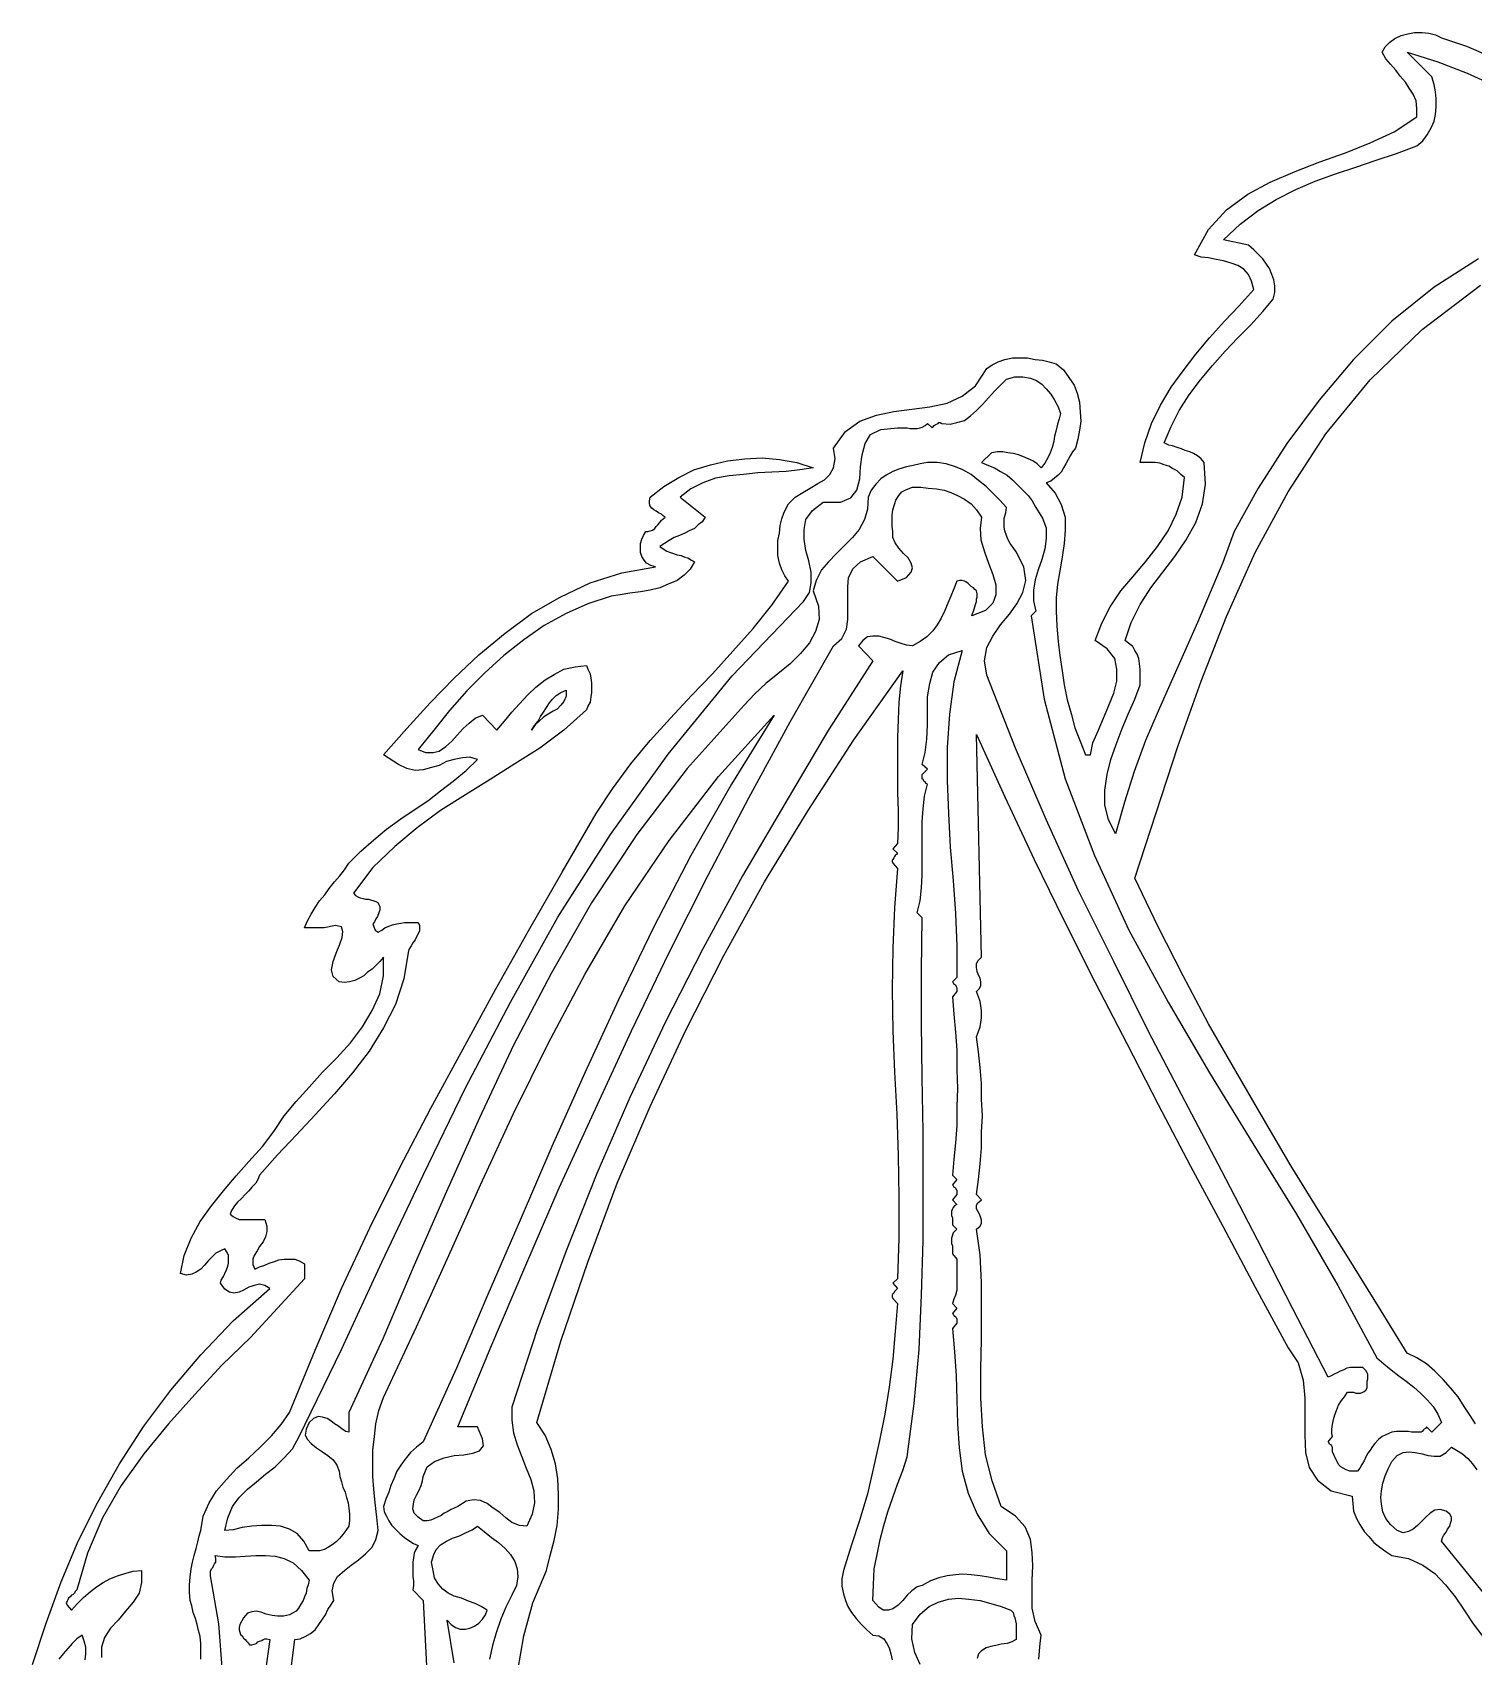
# Model space of a CAD drawing. Extents: x 0.03 to 4.81, y 0.03 to 9.13.
# Drawn here: x 0.276 to 2.194, y 6.879 to 9.039 of the extents above; entities that cross this region are included whole.
import ezdxf

# ---------------------------------------------------------------- set-up
doc = ezdxf.new("R2010")
doc.units = 0
doc.layers.add('1', color=7, linetype='Continuous')

msp = doc.modelspace()

# ---------------------------------------------------------------- linework, layer by layer
for points in [[(0.5, 6.875), (0.5, 6.881), (0.5, 6.888), (0.5, 6.896), (0.499, 6.905), (0.497, 6.913), (0.495, 6.921), (0.493, 6.929), (0.49, 6.937), (0.488, 6.946), (0.486, 6.953), (0.485, 6.964), (0.485, 6.974), (0.486, 6.984), (0.487, 6.995), (0.489, 7.004), (0.491, 7.013), (0.494, 7.022), (0.496, 7.031), (0.498, 7.039), (0.5, 7.046), (0.503, 7.065), (0.511, 7.083), (0.521, 7.099), (0.534, 7.114), (0.548, 7.129), (0.564, 7.143), (0.579, 7.157), (0.594, 7.172), (0.607, 7.187), (0.618, 7.203), (0.652, 7.286), (0.687, 7.368), (0.725, 7.449), (0.765, 7.529), (0.806, 7.608), (0.849, 7.687), (0.892, 7.766), (0.936, 7.844), (0.981, 7.922), (1.026, 8), (1.048, 8.033), (1.072, 8.066), (1.098, 8.097), (1.125, 8.127), (1.153, 8.157), (1.181, 8.186), (1.208, 8.216), (1.235, 8.246), (1.26, 8.277), (1.282, 8.309), (1.277, 8.316), (1.273, 8.324), (1.27, 8.333), (1.268, 8.343), (1.268, 8.353), (1.268, 8.363), (1.27, 8.373), (1.271, 8.383), (1.273, 8.392), (1.276, 8.401), (1.282, 8.412), (1.291, 8.421), (1.301, 8.427), (1.311, 8.433), (1.321, 8.439), (1.33, 8.444), (1.337, 8.451), (1.342, 8.46), (1.344, 8.472), (1.342, 8.486), (1.358, 8.508), (1.377, 8.522), (1.399, 8.53), (1.422, 8.535), (1.446, 8.538), (1.47, 8.541), (1.493, 8.546), (1.513, 8.555), (1.531, 8.569), (1.546, 8.592), (1.553, 8.597), (1.561, 8.601), (1.57, 8.604), (1.58, 8.606), (1.59, 8.606), (1.6, 8.606), (1.61, 8.604), (1.62, 8.603), (1.629, 8.601), (1.638, 8.598), (1.648, 8.59), (1.655, 8.58), (1.662, 8.57), (1.666, 8.559), (1.669, 8.547), (1.67, 8.534), (1.671, 8.522), (1.669, 8.51), (1.667, 8.498), (1.664, 8.486), (1.66, 8.481), (1.657, 8.476), (1.654, 8.471), (1.651, 8.465), (1.648, 8.46), (1.645, 8.454), (1.641, 8.45), (1.636, 8.446), (1.631, 8.442), (1.625, 8.44), (1.637, 8.426), (1.645, 8.411), (1.65, 8.394), (1.65, 8.377), (1.649, 8.359), (1.646, 8.341), (1.643, 8.323), (1.64, 8.305), (1.638, 8.287), (1.638, 8.269), (1.639, 8.249), (1.641, 8.229), (1.643, 8.21), (1.646, 8.19), (1.649, 8.171), (1.653, 8.151), (1.658, 8.133), (1.663, 8.114), (1.67, 8.096), (1.677, 8.078), (1.684, 8.078), (1.687, 8.094), (1.694, 8.11), (1.701, 8.127), (1.708, 8.143), (1.715, 8.16), (1.719, 8.176), (1.719, 8.192), (1.716, 8.206), (1.706, 8.219), (1.69, 8.23), (1.699, 8.253), (1.71, 8.275), (1.724, 8.296), (1.74, 8.315), (1.757, 8.335), (1.773, 8.355), (1.787, 8.376), (1.798, 8.398), (1.806, 8.421), (1.809, 8.447), (1.804, 8.451), (1.799, 8.456), (1.793, 8.459), (1.788, 8.462), (1.782, 8.464), (1.776, 8.466), (1.77, 8.467), (1.763, 8.467), (1.756, 8.467), (1.75, 8.467), (1.756, 8.493), (1.765, 8.519), (1.777, 8.543), (1.791, 8.567), (1.807, 8.589), (1.824, 8.611), (1.842, 8.633), (1.862, 8.655), (1.881, 8.675), (1.901, 8.697), (1.898, 8.708), (1.894, 8.717), (1.888, 8.724), (1.88, 8.729), (1.871, 8.732), (1.861, 8.735), (1.851, 8.737), (1.841, 8.739), (1.831, 8.74), (1.822, 8.743), (1.841, 8.777), (1.865, 8.803), (1.893, 8.824), (1.923, 8.84), (1.956, 8.854), (1.989, 8.867), (2.023, 8.879), (2.056, 8.892), (2.088, 8.907), (2.118, 8.927), (2.118, 8.938), (2.117, 8.948), (2.113, 8.957), (2.108, 8.965), (2.103, 8.973), (2.096, 8.981), (2.09, 8.989), (2.083, 8.997), (2.077, 9.004), (2.072, 9.013), (2.076, 9.02), (2.082, 9.026), (2.089, 9.031), (2.097, 9.035), (2.106, 9.037), (2.115, 9.039), (2.125, 9.039), (2.134, 9.038), (2.143, 9.036), (2.151, 9.032), (2.184, 9.021), (2.216, 9.007)], [(0.276, 6.868), (0.294, 6.923), (0.314, 6.978), (0.337, 7.032), (0.363, 7.084), (0.392, 7.135), (0.424, 7.185), (0.46, 7.233), (0.5, 7.28), (0.543, 7.325), (0.592, 7.368), (0.585, 7.372), (0.578, 7.374), (0.571, 7.372), (0.564, 7.37), (0.557, 7.366), (0.551, 7.363), (0.544, 7.362), (0.538, 7.363), (0.532, 7.367), (0.526, 7.375), (0.527, 7.379), (0.53, 7.384), (0.532, 7.388), (0.534, 7.393), (0.536, 7.398), (0.537, 7.402), (0.537, 7.407), (0.537, 7.412), (0.535, 7.416), (0.532, 7.421), (0.526, 7.418), (0.52, 7.415), (0.515, 7.41), (0.51, 7.405), (0.505, 7.399), (0.5, 7.394), (0.494, 7.39), (0.488, 7.387), (0.481, 7.386), (0.473, 7.388), (0.478, 7.412), (0.487, 7.435), (0.499, 7.457), (0.514, 7.478), (0.53, 7.498), (0.547, 7.518), (0.564, 7.537), (0.582, 7.557), (0.597, 7.577), (0.611, 7.598), (0.627, 7.617), (0.644, 7.636), (0.662, 7.656), (0.681, 7.675), (0.699, 7.695), (0.715, 7.716), (0.728, 7.738), (0.738, 7.76), (0.743, 7.784), (0.743, 7.809), (0.738, 7.803), (0.733, 7.798), (0.728, 7.793), (0.722, 7.789), (0.717, 7.784), (0.711, 7.781), (0.705, 7.778), (0.698, 7.776), (0.691, 7.775), (0.684, 7.776), (0.676, 7.783), (0.674, 7.792), (0.676, 7.803), (0.68, 7.814), (0.685, 7.826), (0.688, 7.835), (0.689, 7.843), (0.687, 7.849), (0.679, 7.851), (0.664, 7.848), (0.638, 7.848), (0.642, 7.857), (0.647, 7.866), (0.652, 7.875), (0.658, 7.884), (0.665, 7.892), (0.671, 7.9), (0.678, 7.909), (0.685, 7.917), (0.691, 7.925), (0.697, 7.934), (0.713, 7.95), (0.73, 7.965), (0.747, 7.979), (0.766, 7.993), (0.784, 8.005), (0.802, 8.017), (0.819, 8.03), (0.836, 8.043), (0.853, 8.057), (0.868, 8.072), (0.858, 8.075), (0.848, 8.074), (0.837, 8.072), (0.827, 8.069), (0.817, 8.064), (0.807, 8.061), (0.796, 8.058), (0.785, 8.057), (0.774, 8.06), (0.763, 8.065), (0.743, 8.078), (0.774, 8.113), (0.805, 8.147), (0.837, 8.18), (0.87, 8.211), (0.905, 8.24), (0.94, 8.266), (0.978, 8.288), (1.018, 8.307), (1.06, 8.32), (1.105, 8.328), (1.099, 8.33), (1.093, 8.333), (1.09, 8.337), (1.087, 8.342), (1.085, 8.347), (1.085, 8.353), (1.085, 8.359), (1.087, 8.365), (1.089, 8.37), (1.092, 8.375), (1.095, 8.375), (1.098, 8.376), (1.101, 8.377), (1.104, 8.379), (1.106, 8.382), (1.108, 8.384), (1.111, 8.387), (1.113, 8.39), (1.115, 8.392), (1.118, 8.394), (1.115, 8.396), (1.113, 8.398), (1.109, 8.4), (1.106, 8.402), (1.103, 8.404), (1.1, 8.406), (1.098, 8.409), (1.097, 8.412), (1.097, 8.416), (1.098, 8.421), (1.116, 8.435), (1.136, 8.447), (1.156, 8.457), (1.178, 8.464), (1.201, 8.469), (1.224, 8.472), (1.247, 8.473), (1.27, 8.471), (1.293, 8.467), (1.315, 8.46), (1.297, 8.457), (1.279, 8.455), (1.26, 8.454), (1.241, 8.453), (1.222, 8.451), (1.203, 8.449), (1.185, 8.446), (1.168, 8.44), (1.152, 8.432), (1.138, 8.421), (1.171, 8.394), (1.167, 8.388), (1.162, 8.384), (1.157, 8.379), (1.15, 8.376), (1.144, 8.373), (1.137, 8.37), (1.13, 8.367), (1.123, 8.363), (1.117, 8.359), (1.111, 8.355), (1.115, 8.352), (1.12, 8.349), (1.125, 8.347), (1.129, 8.346), (1.134, 8.344), (1.139, 8.343), (1.144, 8.341), (1.148, 8.34), (1.153, 8.337), (1.157, 8.335), (1.151, 8.325), (1.143, 8.317), (1.134, 8.31), (1.122, 8.305), (1.111, 8.3), (1.098, 8.297), (1.085, 8.295), (1.071, 8.293), (1.058, 8.291), (1.046, 8.289), (1.015, 8.279), (0.986, 8.266), (0.957, 8.25), (0.93, 8.231), (0.903, 8.21), (0.878, 8.187), (0.854, 8.163), (0.831, 8.137), (0.81, 8.111), (0.789, 8.085), (0.799, 8.081), (0.809, 8.081), (0.817, 8.083), (0.826, 8.089), (0.834, 8.096), (0.841, 8.104), (0.849, 8.113), (0.857, 8.12), (0.865, 8.127), (0.875, 8.131), (0.894, 8.111), (0.904, 8.123), (0.914, 8.135), (0.924, 8.146), (0.935, 8.158), (0.946, 8.168), (0.958, 8.178), (0.97, 8.185), (0.983, 8.192), (0.998, 8.195), (1.013, 8.197), (1.015, 8.192), (1.018, 8.186), (1.019, 8.18), (1.02, 8.174), (1.02, 8.167), (1.02, 8.161), (1.019, 8.155), (1.018, 8.148), (1.015, 8.143), (1.013, 8.138), (0.983, 8.111), (0.951, 8.087), (0.918, 8.066), (0.885, 8.045), (0.852, 8.025), (0.819, 8.004), (0.788, 7.981), (0.758, 7.956), (0.729, 7.928), (0.703, 7.894), (0.706, 7.891), (0.709, 7.889), (0.712, 7.888), (0.716, 7.887), (0.719, 7.886), (0.723, 7.886), (0.726, 7.885), (0.73, 7.884), (0.733, 7.883), (0.736, 7.881), (0.738, 7.876), (0.738, 7.872), (0.737, 7.868), (0.735, 7.863), (0.733, 7.86), (0.731, 7.856), (0.729, 7.853), (0.73, 7.849), (0.732, 7.845), (0.736, 7.842), (0.741, 7.845), (0.745, 7.848), (0.75, 7.85), (0.755, 7.852), (0.761, 7.853), (0.766, 7.854), (0.771, 7.855), (0.777, 7.855), (0.783, 7.855), (0.789, 7.855), (0.791, 7.851), (0.791, 7.848), (0.791, 7.844), (0.789, 7.84), (0.787, 7.836), (0.785, 7.832), (0.782, 7.828), (0.78, 7.824), (0.777, 7.819), (0.776, 7.815), (0.77, 7.78), (0.759, 7.746), (0.743, 7.715), (0.724, 7.684), (0.702, 7.655), (0.678, 7.627), (0.652, 7.599), (0.627, 7.572), (0.602, 7.546), (0.578, 7.519), (0.576, 7.513), (0.573, 7.508), (0.568, 7.503), (0.564, 7.498), (0.559, 7.493), (0.554, 7.488), (0.549, 7.483), (0.545, 7.478), (0.541, 7.472), (0.539, 7.467), (0.543, 7.464), (0.546, 7.462), (0.551, 7.46), (0.555, 7.46), (0.56, 7.46), (0.565, 7.46), (0.571, 7.46), (0.576, 7.46), (0.581, 7.46), (0.585, 7.46), (0.588, 7.451), (0.588, 7.444), (0.586, 7.437), (0.583, 7.43), (0.578, 7.424), (0.575, 7.418), (0.571, 7.412), (0.569, 7.407), (0.569, 7.4), (0.572, 7.394), (0.578, 7.397), (0.585, 7.399), (0.591, 7.402), (0.598, 7.404), (0.604, 7.406), (0.611, 7.407), (0.618, 7.407), (0.625, 7.407), (0.631, 7.405), (0.638, 7.401), (0.638, 7.381), (0.602, 7.342), (0.566, 7.303), (0.528, 7.266), (0.492, 7.227), (0.457, 7.188), (0.424, 7.148), (0.394, 7.106), (0.369, 7.063), (0.349, 7.016), (0.335, 6.967), (0.333, 6.965), (0.332, 6.963), (0.33, 6.961), (0.328, 6.96), (0.326, 6.958), (0.324, 6.956), (0.323, 6.954), (0.322, 6.952), (0.321, 6.95), (0.322, 6.947), (0.328, 6.94), (0.336, 6.949), (0.344, 6.957), (0.353, 6.965), (0.361, 6.971), (0.37, 6.977), (0.379, 6.982), (0.389, 6.986), (0.399, 6.989), (0.41, 6.992), (0.421, 6.993), (0.421, 6.977), (0.418, 6.963), (0.41, 6.951), (0.4, 6.939), (0.39, 6.927), (0.38, 6.916), (0.372, 6.904), (0.368, 6.891), (0.368, 6.877)], [(0.346, 6.874), (0.347, 6.882), (0.347, 6.891), (0.345, 6.899), (0.342, 6.907), (0.335, 6.902), (0.329, 6.896), (0.323, 6.889), (0.317, 6.882), (0.311, 6.875)]]:
    msp.add_lwpolyline(points)
at = {"layer": '1'}
for points in [[(2.2, 8.738), (2.141, 8.7), (2.085, 8.655), (2.034, 8.604), (1.988, 8.55), (1.945, 8.492), (1.907, 8.433), (1.875, 8.375), (1.86, 8.334), (1.843, 8.294), (1.826, 8.254), (1.809, 8.215), (1.791, 8.175), (1.774, 8.136), (1.757, 8.097), (1.742, 8.056), (1.729, 8.015), (1.717, 7.973), (1.708, 7.992), (1.703, 8.011), (1.703, 8.031), (1.706, 8.052), (1.711, 8.072), (1.718, 8.092), (1.726, 8.113), (1.734, 8.132), (1.743, 8.152), (1.75, 8.171), (1.75, 8.178), (1.75, 8.185), (1.75, 8.192), (1.749, 8.199), (1.748, 8.206), (1.746, 8.212), (1.743, 8.217), (1.74, 8.222), (1.735, 8.226), (1.73, 8.23), (1.738, 8.254), (1.75, 8.278), (1.764, 8.3), (1.78, 8.321), (1.796, 8.342), (1.811, 8.364), (1.824, 8.387), (1.833, 8.412), (1.837, 8.438), (1.835, 8.467), (1.831, 8.472), (1.826, 8.476), (1.821, 8.479), (1.816, 8.481), (1.81, 8.483), (1.805, 8.485), (1.799, 8.487), (1.793, 8.489), (1.788, 8.49), (1.782, 8.493), (1.791, 8.515), (1.802, 8.536), (1.815, 8.557), (1.83, 8.577), (1.846, 8.596), (1.863, 8.615), (1.88, 8.633), (1.897, 8.65), (1.913, 8.668), (1.927, 8.684), (1.929, 8.693), (1.929, 8.702), (1.928, 8.71), (1.925, 8.717), (1.922, 8.725), (1.918, 8.731), (1.913, 8.738), (1.907, 8.744), (1.901, 8.75), (1.894, 8.756), (1.861, 8.763), (1.883, 8.784), (1.907, 8.802), (1.931, 8.817), (1.957, 8.83), (1.983, 8.841), (2.01, 8.851), (2.037, 8.86), (2.064, 8.869), (2.091, 8.878), (2.118, 8.888), (2.126, 8.895), (2.132, 8.903), (2.137, 8.912), (2.141, 8.921), (2.143, 8.93), (2.144, 8.94), (2.144, 8.951), (2.143, 8.96), (2.141, 8.97), (2.138, 8.98), (2.105, 9.013), (2.146, 9), (2.185, 8.985), (2.224, 8.967)], [(2.196, 7.188), (2.189, 7.199), (2.181, 7.211), (2.173, 7.224), (2.163, 7.236), (2.153, 7.247), (2.142, 7.258), (2.131, 7.268), (2.118, 7.276), (2.105, 7.282), (2.067, 7.344), (2.028, 7.407), (1.989, 7.469), (1.951, 7.531), (1.914, 7.594), (1.877, 7.657), (1.841, 7.72), (1.807, 7.784), (1.774, 7.849), (1.743, 7.914), (1.771, 8.001), (1.8, 8.089), (1.831, 8.176), (1.865, 8.262), (1.903, 8.347), (1.947, 8.428), (1.997, 8.505), (2.056, 8.577), (2.125, 8.644), (2.203, 8.703)], [(1.644, 8.532), (1.642, 8.525), (1.64, 8.518), (1.638, 8.51), (1.636, 8.502), (1.635, 8.495), (1.633, 8.487), (1.63, 8.48), (1.627, 8.473), (1.623, 8.466), (1.618, 8.46), (1.613, 8.465), (1.607, 8.469), (1.601, 8.472), (1.594, 8.475), (1.588, 8.477), (1.581, 8.479), (1.574, 8.48), (1.567, 8.481), (1.56, 8.481), (1.552, 8.48), (1.539, 8.467), (1.548, 8.463), (1.556, 8.46), (1.564, 8.455), (1.573, 8.45), (1.58, 8.444), (1.587, 8.437), (1.594, 8.43), (1.601, 8.423), (1.606, 8.416), (1.611, 8.407), (1.62, 8.393), (1.625, 8.38), (1.625, 8.366), (1.623, 8.352), (1.619, 8.338), (1.614, 8.324), (1.61, 8.311), (1.608, 8.297), (1.608, 8.283), (1.611, 8.269), (1.605, 8.263), (1.622, 8.152), (1.65, 8.046), (1.689, 7.944), (1.735, 7.845), (1.787, 7.749), (1.842, 7.655), (1.9, 7.561), (1.958, 7.467), (2.013, 7.372), (2.065, 7.276), (2.074, 7.268), (2.084, 7.26), (2.094, 7.252), (2.104, 7.245), (2.114, 7.237), (2.123, 7.229), (2.132, 7.22), (2.14, 7.211), (2.146, 7.201), (2.151, 7.19), (2.138, 7.177), (2.131, 7.184), (2.13, 7.182), (2.128, 7.181), (2.127, 7.18), (2.125, 7.178), (2.124, 7.177), (2.122, 7.177), (2.12, 7.177), (2.118, 7.177), (2.115, 7.177), (2.111, 7.177), (2.107, 7.178), (2.101, 7.178), (2.096, 7.178), (2.091, 7.178), (2.085, 7.177), (2.081, 7.175), (2.076, 7.173), (2.072, 7.171), (2.067, 7.167), (2.062, 7.162), (2.059, 7.158), (2.056, 7.153), (2.053, 7.149), (2.05, 7.144), (2.048, 7.139), (2.045, 7.134), (2.042, 7.129), (2.039, 7.125), (2.034, 7.125), (2.029, 7.125), (2.024, 7.127), (2.02, 7.129), (2.017, 7.131), (2.014, 7.134), (2.012, 7.138), (2.01, 7.142), (2.008, 7.146), (2.006, 7.151), (2.006, 7.153), (2.006, 7.155), (2.006, 7.157), (2.005, 7.158), (2.004, 7.16), (2.002, 7.161), (2.001, 7.163), (2, 7.164), (2.006, 7.171), (2.005, 7.175), (2.005, 7.181), (2.006, 7.187), (2.007, 7.194), (2.009, 7.2), (2.011, 7.206), (2.014, 7.213), (2.018, 7.219), (2.022, 7.224), (2.026, 7.23), (2.029, 7.23), (2.032, 7.23), (2.034, 7.23), (2.037, 7.229), (2.041, 7.229), (2.043, 7.229), (2.046, 7.23), (2.048, 7.231), (2.05, 7.233), (2.052, 7.236), (2.052, 7.239), (2.052, 7.242), (2.052, 7.245), (2.053, 7.248), (2.053, 7.251), (2.053, 7.254), (2.052, 7.256), (2.05, 7.259), (2.048, 7.261), (2.046, 7.263), (2.04, 7.263), (2.035, 7.263), (2.03, 7.263), (2.025, 7.262), (2.021, 7.26), (2.016, 7.258), (2.012, 7.256), (2.008, 7.254), (2.004, 7.252), (2, 7.25), (1.953, 7.341), (1.906, 7.433), (1.858, 7.525), (1.81, 7.617), (1.761, 7.71), (1.715, 7.803), (1.668, 7.897), (1.625, 7.992), (1.584, 8.087), (1.546, 8.184), (1.543, 8.203), (1.546, 8.221), (1.554, 8.236), (1.564, 8.251), (1.576, 8.265), (1.586, 8.279), (1.594, 8.294), (1.598, 8.31), (1.595, 8.328), (1.585, 8.348), (1.581, 8.354), (1.577, 8.359), (1.574, 8.365), (1.572, 8.37), (1.57, 8.376), (1.569, 8.381), (1.569, 8.387), (1.569, 8.393), (1.571, 8.4), (1.572, 8.407), (1.563, 8.417), (1.554, 8.426), (1.545, 8.435), (1.535, 8.443), (1.525, 8.451), (1.514, 8.457), (1.504, 8.461), (1.492, 8.465), (1.48, 8.467), (1.467, 8.467), (1.457, 8.465), (1.448, 8.463), (1.439, 8.461), (1.429, 8.458), (1.421, 8.455), (1.412, 8.45), (1.405, 8.445), (1.398, 8.438), (1.392, 8.43), (1.388, 8.421), (1.387, 8.405), (1.383, 8.391), (1.376, 8.378), (1.367, 8.367), (1.356, 8.356), (1.346, 8.346), (1.335, 8.335), (1.326, 8.324), (1.319, 8.31), (1.315, 8.296), (1.322, 8.276), (1.323, 8.258), (1.318, 8.242), (1.31, 8.227), (1.298, 8.213), (1.284, 8.199), (1.268, 8.186), (1.252, 8.173), (1.237, 8.159), (1.223, 8.144), (1.147, 8.06), (1.08, 7.972), (1.02, 7.881), (0.966, 7.787), (0.916, 7.692), (0.871, 7.595), (0.827, 7.497), (0.784, 7.399), (0.742, 7.301), (0.697, 7.203), (0.697, 7.177), (0.693, 7.178), (0.688, 7.181), (0.683, 7.185), (0.678, 7.188), (0.673, 7.192), (0.668, 7.195), (0.662, 7.197), (0.656, 7.198), (0.65, 7.195), (0.644, 7.19), (0.64, 7.181), (0.639, 7.173), (0.642, 7.167), (0.647, 7.162), (0.654, 7.156), (0.662, 7.151), (0.669, 7.146), (0.676, 7.14), (0.681, 7.133), (0.684, 7.125), (0.685, 7.118), (0.687, 7.111), (0.689, 7.104), (0.692, 7.097), (0.694, 7.09), (0.696, 7.083), (0.697, 7.076), (0.698, 7.068), (0.698, 7.06), (0.697, 7.052), (0.693, 7.046), (0.689, 7.041), (0.685, 7.036), (0.68, 7.031), (0.675, 7.027), (0.67, 7.024), (0.664, 7.021), (0.658, 7.019), (0.652, 7.019), (0.644, 7.019), (0.637, 7.032), (0.628, 7.042), (0.618, 7.048), (0.606, 7.052), (0.594, 7.053), (0.581, 7.053), (0.568, 7.052), (0.555, 7.05), (0.543, 7.047), (0.532, 7.046), (0.536, 7.063), (0.542, 7.078), (0.551, 7.09), (0.562, 7.101), (0.574, 7.111), (0.586, 7.121), (0.599, 7.131), (0.611, 7.143), (0.622, 7.155), (0.631, 7.171), (0.687, 7.287), (0.741, 7.403), (0.796, 7.519), (0.852, 7.635), (0.912, 7.749), (0.975, 7.862), (1.045, 7.972), (1.122, 8.079), (1.207, 8.183), (1.302, 8.282), (1.31, 8.294), (1.312, 8.307), (1.312, 8.321), (1.309, 8.336), (1.305, 8.35), (1.303, 8.365), (1.303, 8.378), (1.305, 8.391), (1.314, 8.403), (1.328, 8.414), (1.351, 8.414), (1.365, 8.42), (1.373, 8.43), (1.377, 8.445), (1.378, 8.461), (1.38, 8.477), (1.384, 8.492), (1.391, 8.504), (1.405, 8.511), (1.427, 8.513), (1.431, 8.513), (1.435, 8.513), (1.44, 8.513), (1.444, 8.512), (1.449, 8.512), (1.453, 8.512), (1.457, 8.513), (1.46, 8.514), (1.464, 8.516), (1.467, 8.519), (1.473, 8.513), (1.474, 8.514), (1.476, 8.516), (1.477, 8.517), (1.479, 8.518), (1.481, 8.519), (1.482, 8.52), (1.484, 8.52), (1.486, 8.519), (1.497, 8.518), (1.506, 8.52), (1.516, 8.523), (1.524, 8.529), (1.532, 8.536), (1.54, 8.544), (1.548, 8.553), (1.556, 8.562), (1.564, 8.57), (1.572, 8.578), (1.583, 8.581), (1.594, 8.581), (1.604, 8.579), (1.612, 8.576), (1.619, 8.571), (1.625, 8.565), (1.631, 8.558), (1.636, 8.55), (1.641, 8.541), (1.644, 8.532)], [(1.539, 8.394), (1.537, 8.379), (1.538, 8.364), (1.543, 8.348), (1.548, 8.333), (1.554, 8.318), (1.558, 8.304), (1.558, 8.291), (1.554, 8.28), (1.544, 8.27), (1.526, 8.263), (1.527, 8.266), (1.528, 8.269), (1.529, 8.272), (1.53, 8.275), (1.531, 8.278), (1.532, 8.282), (1.532, 8.285), (1.533, 8.288), (1.533, 8.292), (1.532, 8.296), (1.53, 8.298), (1.528, 8.3), (1.525, 8.302), (1.523, 8.304), (1.521, 8.306), (1.518, 8.308), (1.516, 8.309), (1.513, 8.31), (1.51, 8.31), (1.506, 8.309), (1.502, 8.299), (1.498, 8.289), (1.494, 8.28), (1.49, 8.27), (1.485, 8.26), (1.48, 8.251), (1.474, 8.243), (1.466, 8.235), (1.457, 8.229), (1.447, 8.223), (1.439, 8.224), (1.432, 8.226), (1.424, 8.229), (1.417, 8.232), (1.409, 8.234), (1.402, 8.236), (1.394, 8.236), (1.387, 8.235), (1.381, 8.23), (1.375, 8.223), (1.394, 8.203), (1.334, 8.109), (1.277, 8.013), (1.221, 7.917), (1.168, 7.82), (1.118, 7.722), (1.071, 7.622), (1.027, 7.521), (0.986, 7.418), (0.948, 7.315), (0.914, 7.21), (0.914, 7.193), (0.916, 7.176), (0.921, 7.16), (0.927, 7.144), (0.933, 7.129), (0.939, 7.114), (0.943, 7.099), (0.944, 7.083), (0.941, 7.068), (0.934, 7.052), (0.924, 7.053), (0.914, 7.057), (0.906, 7.063), (0.898, 7.07), (0.889, 7.076), (0.881, 7.082), (0.872, 7.086), (0.863, 7.087), (0.853, 7.085), (0.842, 7.078), (0.837, 7.076), (0.833, 7.074), (0.828, 7.071), (0.824, 7.069), (0.82, 7.066), (0.815, 7.064), (0.811, 7.062), (0.806, 7.06), (0.801, 7.059), (0.796, 7.059), (0.789, 7.064), (0.784, 7.069), (0.782, 7.075), (0.783, 7.081), (0.784, 7.087), (0.787, 7.093), (0.79, 7.099), (0.793, 7.106), (0.795, 7.112), (0.796, 7.118), (0.801, 7.131), (0.811, 7.138), (0.824, 7.143), (0.837, 7.146), (0.85, 7.147), (0.862, 7.149), (0.871, 7.152), (0.876, 7.159), (0.875, 7.168), (0.868, 7.184), (0.842, 7.184), (0.886, 7.29), (0.931, 7.396), (0.977, 7.502), (1.025, 7.607), (1.073, 7.711), (1.123, 7.815), (1.175, 7.918), (1.229, 8.021), (1.284, 8.122), (1.342, 8.223), (1.353, 8.233), (1.359, 8.245), (1.361, 8.258), (1.361, 8.272), (1.361, 8.287), (1.361, 8.301), (1.362, 8.314), (1.368, 8.326), (1.378, 8.335), (1.394, 8.342), (1.427, 8.309), (1.439, 8.314), (1.445, 8.321), (1.447, 8.327), (1.445, 8.333), (1.441, 8.34), (1.435, 8.346), (1.429, 8.353), (1.424, 8.36), (1.421, 8.367), (1.421, 8.375), (1.42, 8.382), (1.42, 8.389), (1.42, 8.397), (1.421, 8.404), (1.423, 8.411), (1.425, 8.417), (1.429, 8.423), (1.433, 8.428), (1.439, 8.431), (1.447, 8.434), (1.458, 8.434), (1.468, 8.433), (1.479, 8.432), (1.489, 8.43), (1.498, 8.427), (1.507, 8.423), (1.516, 8.418), (1.525, 8.412), (1.532, 8.404), (1.539, 8.394)], [(1.513, 8.217), (1.502, 8.175), (1.496, 8.132), (1.493, 8.088), (1.493, 8.044), (1.495, 8), (1.497, 7.955), (1.501, 7.911), (1.504, 7.867), (1.506, 7.824), (1.506, 7.782), (1.5, 7.776), (1.501, 7.775), (1.502, 7.773), (1.504, 7.772), (1.505, 7.77), (1.506, 7.768), (1.506, 7.767), (1.506, 7.765), (1.506, 7.763), (1.5, 7.756), (1.502, 7.733), (1.504, 7.709), (1.506, 7.685), (1.506, 7.659), (1.507, 7.634), (1.506, 7.61), (1.506, 7.585), (1.504, 7.562), (1.502, 7.54), (1.5, 7.519), (1.506, 7.513), (1.5, 7.506), (1.501, 7.505), (1.502, 7.503), (1.504, 7.502), (1.505, 7.5), (1.506, 7.499), (1.506, 7.497), (1.506, 7.495), (1.506, 7.493), (1.5, 7.486), (1.506, 7.48), (1.503, 7.478), (1.501, 7.476), (1.5, 7.474), (1.499, 7.471), (1.499, 7.468), (1.499, 7.465), (1.5, 7.462), (1.5, 7.459), (1.5, 7.456), (1.5, 7.453), (1.506, 7.447), (1.503, 7.444), (1.501, 7.442), (1.5, 7.439), (1.499, 7.435), (1.499, 7.432), (1.499, 7.428), (1.5, 7.425), (1.5, 7.421), (1.5, 7.417), (1.5, 7.414), (1.506, 7.407), (1.506, 7.403), (1.506, 7.398), (1.506, 7.393), (1.506, 7.386), (1.506, 7.379), (1.506, 7.372), (1.506, 7.366), (1.504, 7.359), (1.502, 7.354), (1.5, 7.348), (1.506, 7.342), (1.5, 7.335), (1.501, 7.334), (1.502, 7.332), (1.504, 7.331), (1.505, 7.329), (1.506, 7.328), (1.506, 7.326), (1.506, 7.324), (1.506, 7.322), (1.5, 7.315), (1.503, 7.284), (1.505, 7.252), (1.506, 7.22), (1.507, 7.188), (1.509, 7.156), (1.513, 7.125), (1.521, 7.096), (1.533, 7.068), (1.549, 7.042), (1.572, 7.019), (1.572, 6.98), (1.56, 6.982), (1.548, 6.984), (1.537, 6.986), (1.525, 6.987), (1.514, 6.988), (1.504, 6.987), (1.493, 6.986), (1.482, 6.983), (1.471, 6.979), (1.46, 6.973), (1.453, 6.971), (1.446, 6.966), (1.44, 6.96), (1.434, 6.953), (1.428, 6.947), (1.421, 6.942), (1.415, 6.94), (1.408, 6.94), (1.402, 6.944), (1.394, 6.953), (1.395, 6.974), (1.396, 6.995), (1.4, 7.014), (1.404, 7.034), (1.409, 7.053), (1.414, 7.071), (1.421, 7.09), (1.427, 7.108), (1.434, 7.126), (1.44, 7.144), (1.449, 7.215), (1.456, 7.287), (1.459, 7.359), (1.461, 7.432), (1.461, 7.504), (1.461, 7.577), (1.46, 7.649), (1.459, 7.721), (1.459, 7.791), (1.46, 7.861), (1.453, 7.868), (1.457, 7.884), (1.459, 7.901), (1.46, 7.918), (1.46, 7.936), (1.46, 7.953), (1.46, 7.971), (1.46, 7.989), (1.461, 8.006), (1.463, 8.023), (1.467, 8.039), (1.465, 8.04), (1.464, 8.042), (1.462, 8.043), (1.461, 8.045), (1.46, 8.046), (1.46, 8.048), (1.46, 8.05), (1.46, 8.052), (1.467, 8.059), (1.46, 8.065), (1.464, 8.081), (1.466, 8.099), (1.467, 8.118), (1.467, 8.137), (1.467, 8.155), (1.47, 8.173), (1.474, 8.188), (1.483, 8.201), (1.495, 8.211), (1.513, 8.217)], [(0.922, 6.86), (0.93, 6.906), (0.942, 6.95), (0.96, 6.993), (0.965, 7.013), (0.97, 7.033), (0.974, 7.053), (0.976, 7.074), (0.976, 7.094), (0.975, 7.115), (0.972, 7.135), (0.966, 7.154), (0.958, 7.173), (0.947, 7.19), (0.979, 7.298), (1.015, 7.403), (1.054, 7.508), (1.098, 7.61), (1.145, 7.711), (1.196, 7.811), (1.25, 7.909), (1.308, 8.004), (1.369, 8.098), (1.434, 8.19)], [(1.434, 8.19), (1.431, 8.17), (1.429, 8.148), (1.428, 8.125), (1.427, 8.101), (1.427, 8.077), (1.427, 8.052), (1.427, 8.028), (1.428, 8.004), (1.428, 7.981), (1.427, 7.96), (1.421, 7.953), (1.427, 7.947), (1.426, 7.946), (1.424, 7.944), (1.423, 7.943), (1.422, 7.941), (1.421, 7.939), (1.42, 7.938), (1.42, 7.936), (1.421, 7.934), (1.427, 7.927), (1.423, 7.875), (1.421, 7.821), (1.42, 7.766), (1.421, 7.711), (1.423, 7.656), (1.426, 7.6), (1.428, 7.545), (1.429, 7.49), (1.429, 7.435), (1.427, 7.381), (1.421, 7.375), (1.427, 7.368), (1.426, 7.367), (1.424, 7.365), (1.423, 7.364), (1.422, 7.362), (1.421, 7.361), (1.42, 7.359), (1.42, 7.357), (1.421, 7.355), (1.427, 7.348), (1.424, 7.311), (1.421, 7.274), (1.416, 7.237), (1.41, 7.201), (1.403, 7.166), (1.395, 7.13), (1.387, 7.095), (1.377, 7.061), (1.366, 7.027), (1.355, 6.993), (1.353, 6.982), (1.353, 6.972), (1.355, 6.962), (1.358, 6.953), (1.361, 6.945), (1.366, 6.937), (1.372, 6.929), (1.379, 6.921), (1.386, 6.914), (1.394, 6.907), (1.402, 6.906), (1.409, 6.902), (1.413, 6.896), (1.416, 6.89), (1.418, 6.882), (1.42, 6.874)], [(0.94, 8.111), (0.944, 8.117), (0.949, 8.123), (0.952, 8.129), (0.956, 8.135), (0.96, 8.141), (0.964, 8.147), (0.968, 8.152), (0.973, 8.157), (0.979, 8.161), (0.986, 8.164), (0.986, 8.156), (0.983, 8.149), (0.979, 8.144), (0.974, 8.139), (0.969, 8.136), (0.962, 8.132), (0.956, 8.128), (0.95, 8.123), (0.945, 8.118), (0.94, 8.111)], [(0.615, 6.821), (0.625, 6.901), (0.632, 6.902), (0.639, 6.905), (0.646, 6.909), (0.652, 6.914), (0.657, 6.921), (0.661, 6.927), (0.666, 6.934), (0.669, 6.941), (0.673, 6.947), (0.677, 6.953), (0.675, 6.966), (0.677, 6.976), (0.682, 6.985), (0.691, 6.993), (0.7, 7), (0.71, 7.007), (0.719, 7.015), (0.728, 7.024), (0.733, 7.034), (0.736, 7.046), (0.734, 7.064), (0.732, 7.083), (0.73, 7.101), (0.729, 7.118), (0.729, 7.136), (0.729, 7.153), (0.731, 7.171), (0.733, 7.188), (0.737, 7.206), (0.743, 7.223), (0.787, 7.317), (0.83, 7.412), (0.872, 7.506), (0.916, 7.601), (0.962, 7.694), (1.011, 7.786), (1.064, 7.877), (1.123, 7.964), (1.189, 8.049), (1.263, 8.131), (1.206, 8.039), (1.152, 7.944), (1.103, 7.849), (1.056, 7.752), (1.011, 7.655), (0.967, 7.557), (0.925, 7.459), (0.882, 7.36), (0.84, 7.262), (0.796, 7.164)], [(1.615, 6.875), (1.616, 6.886), (1.617, 6.896), (1.618, 6.907), (1.61, 6.925), (1.606, 6.943), (1.606, 6.962), (1.606, 6.98), (1.607, 6.999), (1.606, 7.017), (1.604, 7.034), (1.597, 7.051), (1.584, 7.065), (1.565, 7.078), (1.553, 7.112), (1.544, 7.147), (1.54, 7.184), (1.538, 7.222), (1.538, 7.261), (1.539, 7.3), (1.539, 7.339), (1.539, 7.376), (1.537, 7.413), (1.532, 7.447), (1.537, 7.451), (1.539, 7.455), (1.539, 7.459), (1.538, 7.462), (1.536, 7.467), (1.534, 7.471), (1.532, 7.474), (1.532, 7.479), (1.534, 7.482), (1.539, 7.486), (1.532, 7.493), (1.535, 7.513), (1.537, 7.534), (1.539, 7.555), (1.539, 7.576), (1.54, 7.598), (1.539, 7.62), (1.539, 7.641), (1.537, 7.662), (1.535, 7.683), (1.532, 7.703), (1.535, 7.71), (1.537, 7.716), (1.538, 7.722), (1.539, 7.728), (1.539, 7.733), (1.539, 7.738), (1.538, 7.744), (1.537, 7.75), (1.535, 7.756), (1.532, 7.763), (1.536, 7.767), (1.538, 7.771), (1.538, 7.776), (1.537, 7.781), (1.535, 7.785), (1.533, 7.79), (1.532, 7.795), (1.532, 7.8), (1.534, 7.804), (1.539, 7.809), (1.532, 8.105), (1.57, 8.022), (1.609, 7.939), (1.649, 7.857), (1.69, 7.775), (1.732, 7.694), (1.774, 7.613), (1.817, 7.531), (1.86, 7.451), (1.903, 7.37), (1.947, 7.289)], [(1.947, 7.289), (1.96, 7.269), (1.967, 7.246), (1.969, 7.222), (1.969, 7.197), (1.969, 7.173), (1.97, 7.15), (1.975, 7.13), (1.986, 7.113), (2.004, 7.099), (2.032, 7.092), (2.033, 7.082), (2.034, 7.072), (2.038, 7.062), (2.042, 7.054), (2.048, 7.045), (2.054, 7.038), (2.061, 7.03), (2.069, 7.024), (2.077, 7.018), (2.085, 7.013), (2.107, 7.009), (2.126, 7), (2.142, 6.989), (2.156, 6.974), (2.169, 6.958), (2.181, 6.94), (2.193, 6.922), (2.206, 6.905)], [(0.796, 7.164), (0.787, 7.157), (0.779, 7.15), (0.772, 7.141), (0.766, 7.133), (0.761, 7.125), (0.757, 7.115), (0.753, 7.106), (0.75, 7.097), (0.746, 7.088), (0.743, 7.078), (0.744, 7.071), (0.747, 7.065), (0.75, 7.059), (0.754, 7.053), (0.76, 7.047), (0.765, 7.042), (0.771, 7.037), (0.777, 7.033), (0.783, 7.029), (0.789, 7.026), (0.786, 7.021), (0.784, 7.016), (0.783, 7.01), (0.782, 7.004), (0.782, 6.998), (0.782, 6.991), (0.782, 6.985), (0.783, 6.979), (0.783, 6.973), (0.782, 6.967), (0.796, 6.953), (0.801, 6.849)], [(2.263, 6.894), (2.151, 7.032), (2.152, 7.037), (2.154, 7.04), (2.157, 7.044), (2.159, 7.048), (2.162, 7.052), (2.163, 7.056), (2.164, 7.06), (2.164, 7.064), (2.162, 7.068), (2.157, 7.072), (2.149, 7.074), (2.142, 7.073), (2.136, 7.069), (2.13, 7.064), (2.125, 7.059), (2.119, 7.053), (2.113, 7.048), (2.107, 7.045), (2.1, 7.043), (2.092, 7.046), (2.083, 7.054), (2.077, 7.062), (2.073, 7.071), (2.071, 7.081), (2.07, 7.09), (2.071, 7.099), (2.073, 7.109), (2.076, 7.119), (2.08, 7.128), (2.085, 7.138), (2.092, 7.146), (2.1, 7.15), (2.108, 7.151), (2.116, 7.15), (2.125, 7.148), (2.133, 7.146), (2.141, 7.145), (2.149, 7.145), (2.157, 7.15), (2.164, 7.157), (2.171, 7.153), (2.179, 7.148), (2.186, 7.142), (2.192, 7.135), (2.198, 7.127)], [(0.837, 6.87), (0.828, 6.927), (0.833, 6.921), (0.839, 6.917), (0.845, 6.915), (0.852, 6.915), (0.858, 6.916), (0.864, 6.919), (0.87, 6.923), (0.875, 6.928), (0.879, 6.934), (0.881, 6.94), (0.873, 6.945), (0.865, 6.949), (0.856, 6.952), (0.847, 6.956), (0.837, 6.959), (0.829, 6.963), (0.822, 6.968), (0.816, 6.975), (0.811, 6.983), (0.809, 6.993), (0.807, 7.004), (0.81, 7.014), (0.813, 7.021), (0.819, 7.027), (0.827, 7.032), (0.835, 7.036), (0.844, 7.039), (0.852, 7.043), (0.861, 7.047), (0.868, 7.052), (0.877, 7.045), (0.887, 7.037), (0.896, 7.03), (0.905, 7.022), (0.912, 7.014), (0.918, 7.005), (0.921, 6.995), (0.922, 6.985), (0.92, 6.973), (0.914, 6.96)], [(0.529, 6.858), (0.524, 6.922), (0.513, 6.986), (0.513, 6.989), (0.513, 6.992), (0.514, 6.995), (0.516, 6.997), (0.517, 6.999), (0.518, 7.002), (0.52, 7.004), (0.52, 7.006), (0.52, 7.009), (0.519, 7.013), (0.532, 7.011), (0.546, 7.011), (0.559, 7.012), (0.573, 7.013), (0.586, 7.013), (0.599, 7.012), (0.611, 7.009), (0.623, 7.003), (0.634, 6.993), (0.644, 6.98)], [(0.644, 6.98), (0.643, 6.974), (0.641, 6.969), (0.64, 6.963), (0.638, 6.958), (0.636, 6.953), (0.633, 6.948), (0.63, 6.943), (0.627, 6.939), (0.622, 6.936), (0.618, 6.934), (0.61, 6.932), (0.602, 6.932), (0.595, 6.933), (0.587, 6.935), (0.581, 6.937), (0.574, 6.939), (0.568, 6.938), (0.562, 6.936), (0.557, 6.93), (0.552, 6.921), (0.551, 6.917), (0.551, 6.914), (0.552, 6.911), (0.553, 6.908), (0.555, 6.906), (0.557, 6.903), (0.559, 6.901), (0.561, 6.899), (0.563, 6.897), (0.565, 6.894), (0.568, 6.894), (0.571, 6.895), (0.574, 6.896), (0.576, 6.898), (0.578, 6.899), (0.581, 6.9), (0.583, 6.901), (0.585, 6.902), (0.588, 6.902), (0.592, 6.901), (0.581, 6.825)], [(0.914, 6.96), (0.906, 6.944), (0.899, 6.928), (0.893, 6.91), (0.888, 6.893), (0.884, 6.875)], [(1.457, 6.868), (1.45, 6.884), (1.446, 6.902), (1.447, 6.921), (1.457, 6.935), (1.469, 6.945), (1.481, 6.951), (1.495, 6.955), (1.508, 6.956), (1.522, 6.955), (1.537, 6.953), (1.551, 6.949), (1.565, 6.945), (1.578, 6.94), (1.581, 6.937), (1.582, 6.933), (1.583, 6.93), (1.584, 6.926), (1.585, 6.922), (1.585, 6.918), (1.585, 6.914), (1.585, 6.909), (1.585, 6.905), (1.585, 6.901)], [(1.585, 6.901), (1.579, 6.898), (1.573, 6.896), (1.565, 6.895), (1.558, 6.893), (1.551, 6.892), (1.545, 6.89), (1.539, 6.886), (1.535, 6.882), (1.533, 6.876)]]:
    msp.add_lwpolyline(points, dxfattribs=at)

doc.saveas('drawing.dxf')
